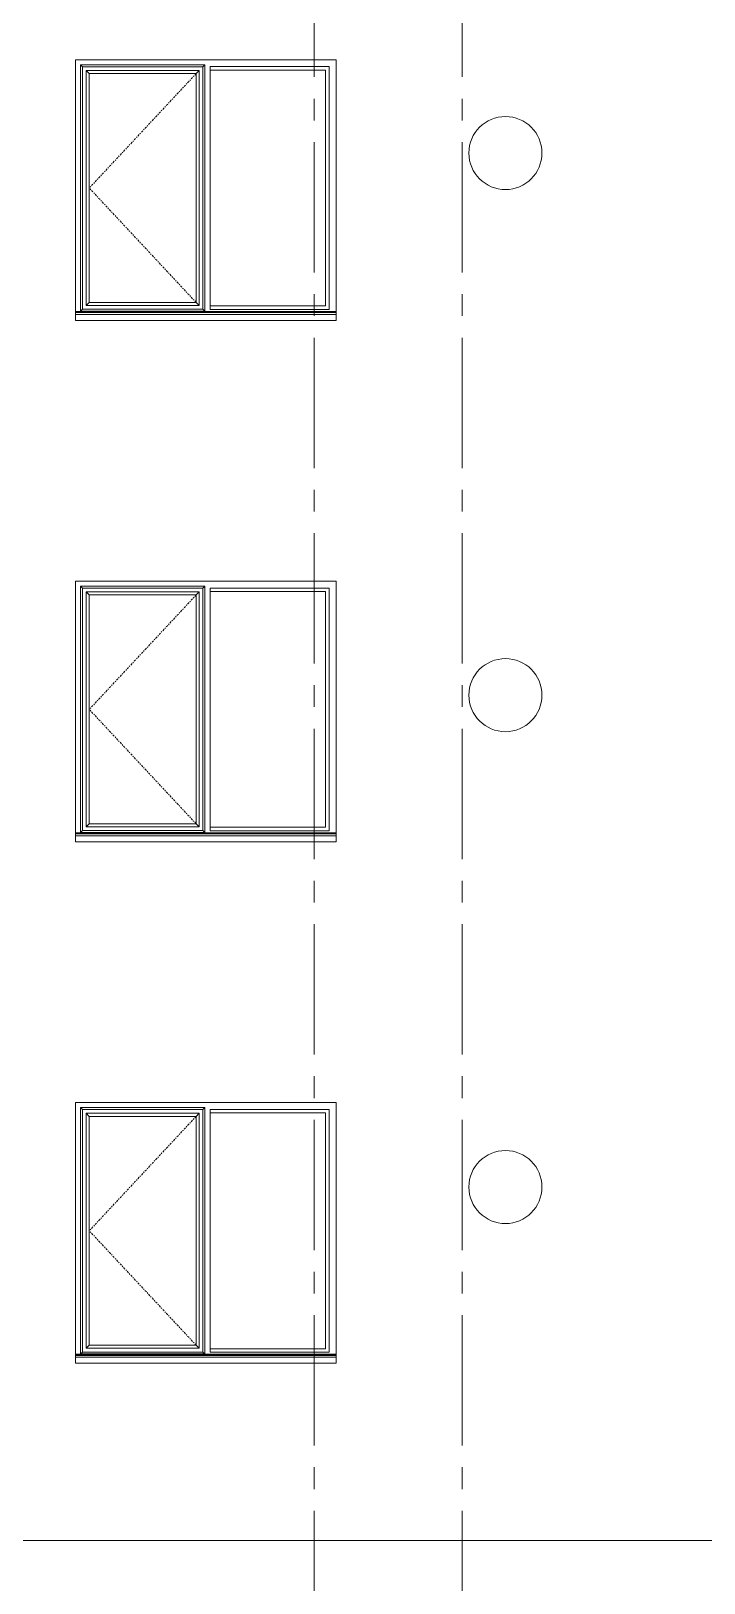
# Model space of a CAD drawing. Header units: millimetres. Extents: x 1373 to 40779, y 1939 to 6439.
# Drawn here: x 31675 to 32062, y 3839 to 4732 of the extents above; entities that cross this region are included whole.
import ezdxf

# ---------------------------------------------------------------- set-up
doc = ezdxf.new("R2010")
doc.units = ezdxf.units.MM
doc.linetypes.add('Center', pattern=[3, 1.2, -0.6, 0.6, -0.6])
doc.linetypes.add('IMPORT-CENTER2', pattern=[112.5, 75, -12.5, 12.5, -12.5])
for name, color, linetype, lineweight in [('A-FLOR', 192, 'Continuous', 30), ('A-GLAZ', 151, 'Continuous', 18), ('A-WALL', 20, 'Continuous', 9), ('S-GRID', 252, 'IMPORT-CENTER2', 5)]:
    doc.layers.add(name, color=color, linetype=linetype, lineweight=lineweight)
doc.layers.add('Çember', color=7, linetype='Continuous')

msp = doc.modelspace()

# ---------------------------------------------------------------- linework, layer by layer
at = {"layer": 'A-FLOR', "color": 1, "lineweight": 20}
msp.add_line((32540.72, 3863.76), (30756.82, 3863.76), dxfattribs=at)
at = {"layer": 'A-GLAZ'}
for p, q in [((31703.46, 4571.06), (31703.46, 4712.76)), ((31704.54, 4711.68), (31703.46, 4712.76)), ((31703.46, 4712.76), (31774.96, 4712.76)), ((31704.54, 4572.14), (31704.54, 4711.68)), ((31773.89, 4711.68), (31704.54, 4711.68)), ((31708.46, 4707.76), (31706.72, 4709.5)), ((31706.72, 4709.5), (31706.72, 4574.31)), ((31771.71, 4709.5), (31706.72, 4709.5)), ((31708.46, 4707.76), (31708.46, 4576.06)), ((31769.96, 4707.76), (31708.46, 4707.76)), ((31771.71, 4709.5), (31769.96, 4707.76)), ((31769.96, 4576.06), (31769.96, 4707.76)), ((31771.71, 4574.31), (31771.71, 4709.5)), ((31774.96, 4712.76), (31773.89, 4711.68)), ((31773.89, 4711.68), (31773.89, 4572.14)), ((31774.96, 4712.76), (31774.96, 4571.06)), ((31777.96, 4572.06), (31777.96, 4711.76)), ((31777.96, 4711.76), (31846.46, 4711.76)), ((31777.96, 4709.76), (31777.96, 4711.76)), ((31846.46, 4711.76), (31777.96, 4711.76)), ((31844.46, 4709.76), (31777.96, 4709.76)), ((31844.46, 4709.76), (31844.46, 4574.06)), ((31846.46, 4711.76), (31846.46, 4572.06)), ((31846.46, 4572.06), (31846.46, 4711.76)), ((31704.54, 4572.14), (31703.46, 4571.06)), ((31773.89, 4572.14), (31704.54, 4572.14)), ((31708.46, 4576.06), (31706.72, 4574.31)), ((31706.72, 4574.31), (31771.71, 4574.31)), ((31708.46, 4576.06), (31769.96, 4576.06)), ((31769.96, 4576.06), (31771.71, 4574.31)), ((31773.89, 4572.14), (31774.96, 4571.06)), ((31844.46, 4574.06), (31777.96, 4574.06)), ((31777.96, 4574.06), (31777.96, 4572.06)), ((31700.46, 4570.86), (31850.46, 4570.86)), ((31850.46, 4570.73), (31700.46, 4570.73)), ((31850.46, 4570.23), (31700.46, 4570.23)), ((31700.46, 4569.14), (31700.46, 4569.71)), ((31700.46, 4565.76), (31700.46, 4569.14)), ((31850.46, 4569.14), (31700.46, 4569.14)), ((31850.46, 4565.76), (31700.46, 4565.76)), ((31774.96, 4571.06), (31703.46, 4571.06)), ((31846.46, 4572.06), (31777.96, 4572.06)), ((31777.96, 4572.06), (31846.46, 4572.06)), ((31850.46, 4569.71), (31850.46, 4569.14)), ((31850.46, 4569.14), (31850.46, 4565.76)), ((31703.46, 4271.06), (31703.46, 4412.76)), ((31704.54, 4411.68), (31703.46, 4412.76)), ((31703.46, 4412.76), (31774.96, 4412.76)), ((31704.54, 4272.14), (31704.54, 4411.68)), ((31773.89, 4411.68), (31704.54, 4411.68)), ((31774.96, 4412.76), (31773.89, 4411.68)), ((31773.89, 4411.68), (31773.89, 4272.14)), ((31774.96, 4412.76), (31774.96, 4271.06)), ((31777.96, 4272.06), (31777.96, 4411.76)), ((31777.96, 4411.76), (31846.46, 4411.76)), ((31777.96, 4409.76), (31777.96, 4411.76)), ((31846.46, 4411.76), (31777.96, 4411.76)), ((31846.46, 4411.76), (31846.46, 4272.06)), ((31846.46, 4272.06), (31846.46, 4411.76)), ((31708.46, 4407.76), (31706.72, 4409.5)), ((31706.72, 4409.5), (31706.72, 4274.31)), ((31771.71, 4409.5), (31706.72, 4409.5)), ((31708.46, 4407.76), (31708.46, 4276.06)), ((31769.96, 4407.76), (31708.46, 4407.76)), ((31771.71, 4409.5), (31769.96, 4407.76)), ((31769.96, 4276.06), (31769.96, 4407.76)), ((31771.71, 4274.31), (31771.71, 4409.5)), ((31844.46, 4409.76), (31777.96, 4409.76)), ((31844.46, 4409.76), (31844.46, 4274.06)), ((31700.46, 4270.86), (31850.46, 4270.86)), ((31850.46, 4270.73), (31700.46, 4270.73)), ((31850.46, 4270.23), (31700.46, 4270.23)), ((31700.46, 4269.14), (31700.46, 4269.71)), ((31700.46, 4265.76), (31700.46, 4269.14)), ((31850.46, 4269.14), (31700.46, 4269.14)), ((31704.54, 4272.14), (31703.46, 4271.06)), ((31774.96, 4271.06), (31703.46, 4271.06)), ((31773.89, 4272.14), (31704.54, 4272.14)), ((31708.46, 4276.06), (31706.72, 4274.31)), ((31706.72, 4274.31), (31771.71, 4274.31)), ((31708.46, 4276.06), (31769.96, 4276.06)), ((31769.96, 4276.06), (31771.71, 4274.31)), ((31773.89, 4272.14), (31774.96, 4271.06)), ((31844.46, 4274.06), (31777.96, 4274.06)), ((31777.96, 4274.06), (31777.96, 4272.06)), ((31846.46, 4272.06), (31777.96, 4272.06)), ((31777.96, 4272.06), (31846.46, 4272.06)), ((31850.46, 4269.71), (31850.46, 4269.14)), ((31850.46, 4269.14), (31850.46, 4265.76)), ((31850.46, 4265.76), (31700.46, 4265.76)), ((31703.46, 3971.06), (31703.46, 4112.76)), ((31704.54, 4111.68), (31703.46, 4112.76)), ((31703.46, 4112.76), (31774.96, 4112.76)), ((31704.54, 3972.14), (31704.54, 4111.68)), ((31773.89, 4111.68), (31704.54, 4111.68)), ((31708.46, 4107.76), (31706.72, 4109.5)), ((31706.72, 4109.5), (31706.72, 3974.31)), ((31771.71, 4109.5), (31706.72, 4109.5)), ((31771.71, 4109.5), (31769.96, 4107.76)), ((31771.71, 3974.31), (31771.71, 4109.5)), ((31774.96, 4112.76), (31773.89, 4111.68)), ((31773.89, 4111.68), (31773.89, 3972.14)), ((31774.96, 4112.76), (31774.96, 3971.06)), ((31777.96, 3972.06), (31777.96, 4111.76)), ((31777.96, 4111.76), (31846.46, 4111.76)), ((31777.96, 4109.76), (31777.96, 4111.76)), ((31846.46, 4111.76), (31777.96, 4111.76)), ((31844.46, 4109.76), (31777.96, 4109.76)), ((31844.46, 4109.76), (31844.46, 3974.06)), ((31846.46, 4111.76), (31846.46, 3972.06)), ((31846.46, 3972.06), (31846.46, 4111.76)), ((31708.46, 4107.76), (31708.46, 3976.06)), ((31769.96, 4107.76), (31708.46, 4107.76)), ((31769.96, 3976.06), (31769.96, 4107.76)), ((31708.46, 3976.06), (31706.72, 3974.31)), ((31706.72, 3974.31), (31771.71, 3974.31)), ((31708.46, 3976.06), (31769.96, 3976.06)), ((31769.96, 3976.06), (31771.71, 3974.31)), ((31844.46, 3974.06), (31777.96, 3974.06)), ((31777.96, 3974.06), (31777.96, 3972.06)), ((31700.46, 3970.86), (31850.46, 3970.86)), ((31850.46, 3970.73), (31700.46, 3970.73)), ((31850.46, 3970.23), (31700.46, 3970.23)), ((31700.46, 3969.14), (31700.46, 3969.71)), ((31700.46, 3965.76), (31700.46, 3969.14)), ((31850.46, 3969.14), (31700.46, 3969.14)), ((31850.46, 3965.76), (31700.46, 3965.76)), ((31704.54, 3972.14), (31703.46, 3971.06)), ((31774.96, 3971.06), (31703.46, 3971.06)), ((31773.89, 3972.14), (31704.54, 3972.14)), ((31773.89, 3972.14), (31774.96, 3971.06)), ((31846.46, 3972.06), (31777.96, 3972.06)), ((31777.96, 3972.06), (31846.46, 3972.06)), ((31850.46, 3969.71), (31850.46, 3969.14)), ((31850.46, 3969.14), (31850.46, 3965.76))]:
    msp.add_line(p, q, dxfattribs=at)
at = {"layer": 'A-GLAZ', "linetype": 'Center'}
for p, q in [((31769.96, 4707.76), (31708.46, 4641.91)), ((31769.96, 4576.06), (31708.46, 4641.91)), ((31769.96, 4407.76), (31708.46, 4341.91)), ((31769.96, 4276.06), (31708.46, 4341.91)), ((31769.96, 4107.76), (31708.46, 4041.91)), ((31769.96, 3976.06), (31708.46, 4041.91))]:
    msp.add_line(p, q, dxfattribs=at)
at = {"layer": 'A-WALL'}
for p, q in [((31700.46, 4569.71), (31700.46, 4715.76)), ((31700.46, 4715.76), (31850.46, 4715.76)), ((31850.46, 4715.76), (31850.46, 4569.71)), ((31700.46, 4269.71), (31700.46, 4415.76)), ((31700.46, 4415.76), (31850.46, 4415.76)), ((31850.46, 4415.76), (31850.46, 4269.71)), ((31700.46, 3969.71), (31700.46, 4115.76)), ((31700.46, 4115.76), (31850.46, 4115.76)), ((31850.46, 4115.76), (31850.46, 3969.71))]:
    msp.add_line(p, q, dxfattribs=at)
at = {"layer": 'S-GRID', "lineweight": 18}
for p, q in [((31837.96, 3018.31), (31837.96, 5488.71)), ((31922.96, 3018.31), (31922.96, 5488.71))]:
    msp.add_line(p, q, dxfattribs=at)
at = {"layer": 'Çember', "color": 1, "linetype": 'Continuous', "lineweight": 5}
for centre in [(31947.93, 4662.07), (31947.93, 4350.12), (31947.93, 4067.09)]:
    msp.add_circle(centre, 21.02, dxfattribs=at)

doc.saveas('drawing.dxf')
